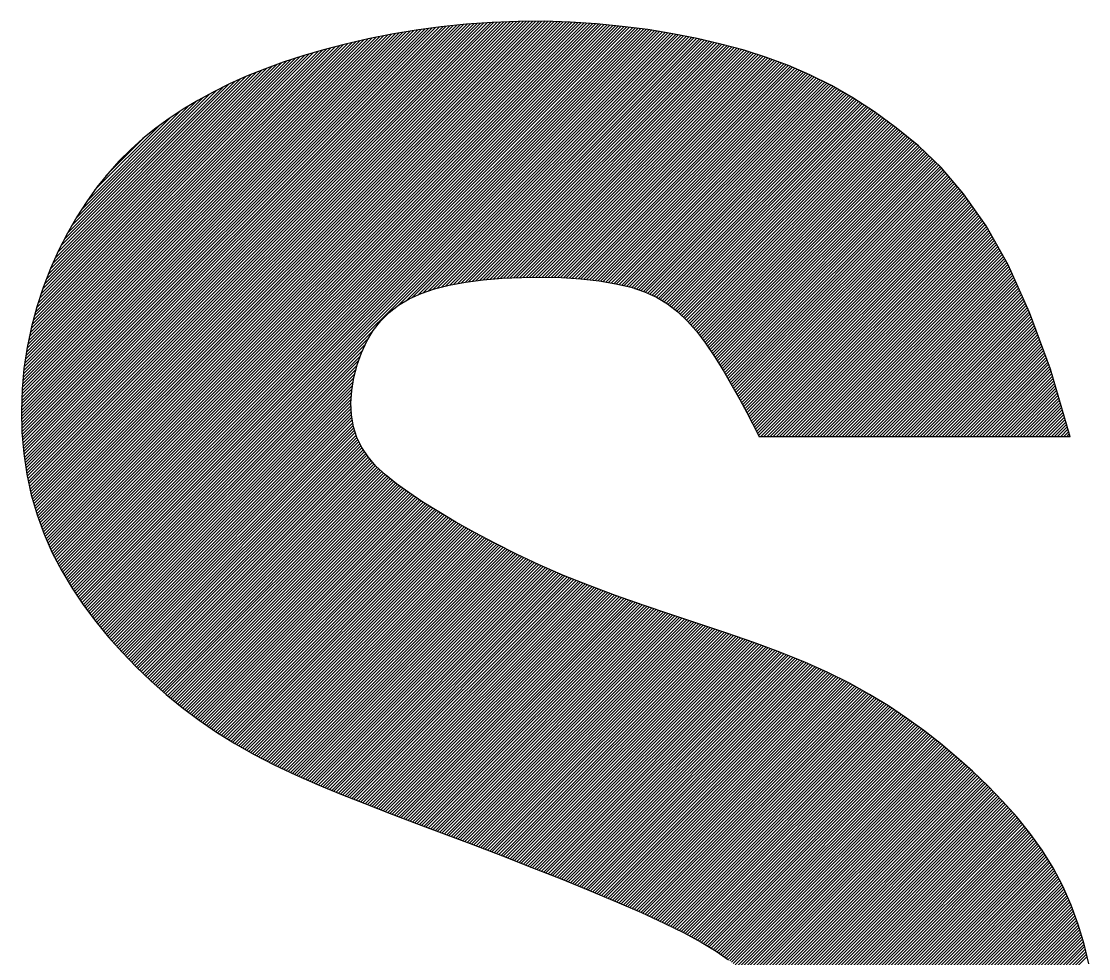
# Model space of a CAD drawing. Extents: x -22909.9 to -22897.8, y -4.7 to 4.1.
# Drawn here: x -22903.0968 to -22902.9123, y -3.602 to -3.4399 of the extents above; entities that cross this region are included whole.
import ezdxf

# ---------------------------------------------------------------- set-up
doc = ezdxf.new("R2010")
doc.units = 0
doc.header["$LTSCALE"] = 0.5
doc.header["$MEASUREMENT"] = 0
doc.layers.get('0').update_dxf_attribs({"linetype": 'CONTINUOUS'})
doc.layers.add('FORMATO', color=7, linetype='CONTINUOUS')

# ---------------------------------------------------------------- blocks, each defined once
blk = doc.blocks.new('*X24')
at = {"color": 0}
for p, q in [((37.7557, 45.8874), (40.2365, 48.3683)), ((37.758, 45.8721), (40.2561, 48.3702)), ((37.7603, 45.8567), (40.2752, 48.3715)), ((37.7626, 45.8413), (40.2942, 48.3729)), ((37.7649, 45.8259), (40.3133, 48.3743)), ((37.7678, 45.8112), (40.3323, 48.3756)), ((37.7709, 45.7966), (40.3514, 48.377)), ((37.7741, 45.7821), (40.3704, 48.3784)), ((37.7772, 45.7675), (40.3895, 48.3798)), ((37.7803, 45.7529), (40.4081, 48.3807)), ((37.7834, 45.7384), (40.4265, 48.3814)), ((37.7866, 45.7238), (40.4449, 48.3821)), ((37.7897, 45.7093), (40.4632, 48.3828)), ((37.7935, 45.6954), (40.4816, 48.3835)), ((37.7974, 45.6816), (40.5, 48.3842)), ((37.8013, 45.6679), (40.5184, 48.3849)), ((37.8053, 45.6542), (40.5367, 48.3856)), ((37.8092, 45.6404), (40.5547, 48.3859)), ((37.8131, 45.6267), (40.5724, 48.386)), ((37.8171, 45.6129), (40.5902, 48.386)), ((37.821, 45.5992), (40.6079, 48.3861)), ((37.8254, 45.5859), (40.6256, 48.3861)), ((37.8301, 45.5729), (40.6434, 48.3862)), ((37.8348, 45.5599), (40.6611, 48.3862)), ((37.8395, 45.547), (40.6788, 48.3863)), ((37.8442, 45.534), (40.6964, 48.3862)), ((37.8489, 45.521), (40.7135, 48.3856)), ((37.8537, 45.5081), (40.7307, 48.3851)), ((37.8584, 45.4951), (40.7478, 48.3845)), ((37.8632, 45.4822), (40.7649, 48.384)), ((37.8686, 45.47), (40.7821, 48.3835)), ((37.874, 45.4577), (40.7992, 48.3829)), ((37.8794, 45.4455), (40.8163, 48.3824)), ((37.8848, 45.4332), (40.8335, 48.3818)), ((37.8902, 45.4209), (40.8503, 48.381)), ((37.8957, 45.4087), (40.8669, 48.3799)), ((37.9011, 45.3964), (40.8835, 48.3788)), ((37.9065, 45.3842), (40.9001, 48.3777)), ((37.9122, 45.3722), (40.9167, 48.3767)), ((37.9183, 45.3606), (40.9333, 48.3756)), ((37.9243, 45.3489), (40.9499, 48.3745)), ((37.9304, 45.3373), (40.9665, 48.3734)), ((37.9364, 45.3257), (40.9831, 48.3723)), ((37.9425, 45.314), (40.9993, 48.3709)), ((37.9485, 45.3024), (41.0154, 48.3693)), ((37.9546, 45.2908), (41.0315, 48.3678)), ((37.7343, 46.1842), (39.8695, 48.3195)), ((37.7346, 46.1668), (39.8908, 48.323)), ((37.7349, 46.2025), (39.8483, 48.3159)), ((37.7351, 46.1496), (39.912, 48.3265)), ((37.7355, 46.1324), (39.9332, 48.3301)), ((37.7355, 46.2208), (39.827, 48.3123)), ((37.736, 46.1152), (39.9544, 48.3336)), ((37.7361, 46.239), (39.805, 48.308)), ((37.7364, 46.098), (39.9753, 48.3368)), ((37.7369, 46.0808), (39.9958, 48.3396)), ((37.7374, 46.0635), (40.0162, 48.3424)), ((37.7386, 46.0471), (40.0367, 48.3452)), ((37.74, 46.0308), (40.0571, 48.3479)), ((37.7414, 46.0146), (40.0776, 48.3507)), ((37.7428, 45.9983), (40.098, 48.3535)), ((37.7442, 45.982), (40.1181, 48.3559)), ((37.7456, 45.9657), (40.1379, 48.358)), ((37.747, 45.9495), (40.1576, 48.36)), ((37.7489, 45.9336), (40.1773, 48.3621)), ((37.7511, 45.9182), (40.1971, 48.3642)), ((37.7534, 45.9028), (40.2168, 48.3662)), ((37.9606, 45.2792), (41.0476, 48.3662)), ((37.967, 45.2679), (41.0637, 48.3646)), ((37.9736, 45.2568), (41.0798, 48.363)), ((37.9803, 45.2458), (41.0959, 48.3615)), ((37.9869, 45.2347), (41.112, 48.3599)), ((37.9935, 45.2236), (41.1281, 48.3583)), ((38.0001, 45.2126), (41.1439, 48.3564)), ((38.0067, 45.2015), (41.1596, 48.3544)), ((38.0133, 45.1904), (41.1752, 48.3524)), ((38.0199, 45.1794), (41.1909, 48.3503)), ((38.0269, 45.1687), (41.2065, 48.3483)), ((38.034, 45.1581), (41.2221, 48.3462)), ((38.0412, 45.1476), (41.2378, 48.3442)), ((38.0483, 45.137), (41.2534, 48.3422)), ((38.0554, 45.1265), (41.2691, 48.3401)), ((38.0625, 45.1159), (41.2845, 48.3379)), ((38.0696, 45.1053), (41.2997, 48.3354)), ((38.0767, 45.0948), (41.3149, 48.3329)), ((38.0838, 45.0842), (41.3301, 48.3305)), ((38.0913, 45.074), (41.3453, 48.328)), ((38.0989, 45.0639), (41.3605, 48.3255)), ((38.1064, 45.0538), (41.3757, 48.323)), ((38.114, 45.0437), (41.3909, 48.3205)), ((39.8624, 46.7744), (41.4061, 48.3181)), ((39.9085, 46.8028), (41.4212, 48.3155)), ((39.946, 46.8226), (41.436, 48.3126)), ((39.9782, 46.8372), (41.4508, 48.3097)), ((37.7366, 46.2573), (39.783, 48.3036)), ((37.7372, 46.2755), (39.761, 48.2993)), ((37.7378, 46.2938), (39.739, 48.295)), ((37.739, 46.3127), (39.717, 48.2906)), ((37.7408, 46.3321), (39.6949, 48.2862)), ((37.7425, 46.3516), (39.672, 48.281)), ((37.7443, 46.371), (39.6491, 48.2758)), ((37.746, 46.3904), (39.6262, 48.2706)), ((37.7478, 46.4098), (39.6034, 48.2654)), ((37.7501, 46.4298), (39.5805, 48.2602)), ((37.7532, 46.4506), (39.5572, 48.2546)), ((37.7563, 46.4714), (39.5333, 48.2484)), ((40.0081, 46.8494), (41.4656, 48.3068)), ((40.035, 46.8585), (41.4803, 48.3039)), ((40.0618, 46.8677), (41.4951, 48.301)), ((40.0866, 46.8749), (41.5099, 48.2981)), ((40.1103, 46.8809), (41.5246, 48.2952)), ((40.134, 46.8869), (41.5394, 48.2923)), ((40.1575, 46.8927), (41.5542, 48.2894)), ((40.1792, 46.8967), (41.5686, 48.2861)), ((40.2009, 46.9007), (41.583, 48.2828)), ((40.2226, 46.9047), (41.5973, 48.2795)), ((40.2442, 46.9087), (41.6117, 48.2762)), ((40.2648, 46.9116), (41.626, 48.2728)), ((40.2851, 46.9142), (41.6404, 48.2695)), ((40.3055, 46.9169), (41.6547, 48.2662)), ((40.3258, 46.9196), (41.6691, 48.2629)), ((40.3461, 46.9222), (41.6835, 48.2595)), ((40.3656, 46.924), (41.6976, 48.2561)), ((40.3849, 46.9257), (41.7116, 48.2523)), ((40.4043, 46.9273), (41.7255, 48.2485)), ((37.7594, 46.4921), (39.5095, 48.2422)), ((37.7625, 46.5129), (39.4856, 48.2361)), ((37.7656, 46.5337), (39.4618, 48.2299)), ((37.7698, 46.5556), (39.4376, 48.2234)), ((37.7745, 46.5779), (39.4127, 48.2161)), ((37.7792, 46.6003), (39.3877, 48.2089)), ((37.7838, 46.6227), (39.3628, 48.2016)), ((37.7885, 46.6451), (39.3378, 48.1943)), ((37.7941, 46.6683), (39.3121, 48.1863)), ((40.4236, 46.929), (41.7394, 48.2448)), ((40.443, 46.9307), (41.7533, 48.241)), ((40.462, 46.9321), (41.7673, 48.2373)), ((40.4806, 46.933), (41.7812, 48.2335)), ((40.4992, 46.9339), (41.7951, 48.2298)), ((40.5178, 46.9348), (41.809, 48.226)), ((40.5363, 46.9356), (41.8229, 48.2222)), ((40.5549, 46.9365), (41.8364, 48.218)), ((40.5732, 46.9372), (41.8498, 48.2138)), ((40.5911, 46.9374), (41.8633, 48.2095)), ((40.609, 46.9376), (41.8767, 48.2053)), ((40.6268, 46.9378), (41.8901, 48.2011)), ((40.6447, 46.938), (41.9036, 48.1968)), ((40.6626, 46.9382), (41.917, 48.1926)), ((40.6804, 46.9383), (41.9305, 48.1884)), ((37.8007, 46.6925), (39.2859, 48.1777)), ((37.8072, 46.7167), (39.2596, 48.1692)), ((37.8137, 46.7409), (39.2334, 48.1606)), ((37.8202, 46.7651), (39.2066, 48.1515)), ((37.8285, 46.7911), (39.1788, 48.1414)), ((37.8371, 46.8174), (39.151, 48.1312)), ((40.6977, 46.9379), (41.9439, 48.1841)), ((40.7149, 46.9375), (41.957, 48.1796)), ((40.7322, 46.937), (41.9699, 48.1748)), ((40.7494, 46.9366), (41.9828, 48.17)), ((40.7666, 46.9361), (41.9958, 48.1653)), ((40.7839, 46.9357), (42.0087, 48.1605)), ((40.8007, 46.9349), (42.0216, 48.1557)), ((40.8173, 46.9338), (42.0345, 48.151)), ((40.8339, 46.9327), (42.0474, 48.1462)), ((40.8505, 46.9317), (42.0603, 48.1414)), ((40.8671, 46.9306), (42.0732, 48.1367)), ((40.8837, 46.9295), (42.0856, 48.1313)), ((40.9003, 46.9284), (42.0979, 48.126)), ((37.8458, 46.8437), (39.1232, 48.1211)), ((37.8544, 46.8701), (39.0944, 48.11)), ((37.8647, 46.898), (39.0647, 48.098)), ((37.8759, 46.9268), (39.0349, 48.0859)), ((37.887, 46.9557), (39.005, 48.0736)), ((40.9162, 46.9266), (42.1103, 48.1207)), ((40.9322, 46.9249), (42.1226, 48.1154)), ((40.9481, 46.9231), (42.135, 48.1101)), ((40.964, 46.9214), (42.1474, 48.1047)), ((40.9799, 46.9196), (42.1597, 48.0994)), ((40.9958, 46.9179), (42.1721, 48.0941)), ((41.0113, 46.9157), (42.1844, 48.0888)), ((41.0265, 46.9132), (42.1967, 48.0834)), ((41.0417, 46.9106), (42.2085, 48.0775)), ((41.0568, 46.9081), (42.2203, 48.0716)), ((41.072, 46.9056), (42.2321, 48.0657)), ((37.8982, 46.9846), (38.9728, 48.0592)), ((37.9123, 47.0163), (38.9407, 48.0447)), ((37.9266, 47.0483), (38.9083, 48.03)), ((37.9409, 47.0803), (38.8732, 48.0125)), ((41.0871, 46.9031), (42.2439, 48.0598)), ((41.1021, 46.9003), (42.2557, 48.0539)), ((41.1163, 46.8969), (42.2674, 48.048)), ((41.1306, 46.8935), (42.2792, 48.0422)), ((41.1448, 46.8901), (42.291, 48.0363)), ((41.1591, 46.8867), (42.3028, 48.0304)), ((41.1734, 46.8833), (42.3146, 48.0245)), ((41.1873, 46.8796), (42.3259, 48.0182)), ((41.2006, 46.8751), (42.3372, 48.0117)), ((41.2138, 46.8707), (42.3484, 48.0053)), ((37.9582, 47.1152), (38.838, 47.9951)), ((37.9765, 47.1512), (38.801, 47.9757)), ((37.9948, 47.1872), (38.7619, 47.9543)), ((41.2271, 46.8663), (42.3597, 47.9988)), ((41.2403, 46.8618), (42.3709, 47.9924)), ((41.2536, 46.8574), (42.3821, 47.9859)), ((41.2662, 46.8524), (42.3934, 47.9795)), ((41.2784, 46.8468), (42.4046, 47.9731)), ((41.2905, 46.8413), (42.4158, 47.9666)), ((41.3027, 46.8358), (42.4271, 47.9602)), ((41.3148, 46.8303), (42.4383, 47.9537)), ((41.327, 46.8247), (42.449, 47.9467)), ((38.0186, 47.2286), (38.7215, 47.9315)), ((38.0423, 47.2701), (38.6771, 47.9049)), ((41.3381, 46.8182), (42.4597, 47.9398)), ((41.3492, 46.8116), (42.4704, 47.9328)), ((41.3602, 46.8049), (42.4811, 47.9258)), ((41.3713, 46.7983), (42.4918, 47.9189)), ((41.3823, 46.7917), (42.5025, 47.9119)), ((41.393, 46.7847), (42.5132, 47.9049)), ((41.403, 46.777), (42.5239, 47.8979)), ((41.413, 46.7693), (42.5346, 47.891)), ((38.0722, 47.3176), (38.6299, 47.8754)), ((38.1039, 47.367), (38.5781, 47.8412)), ((41.423, 46.7617), (42.5454, 47.884)), ((41.433, 46.754), (42.5561, 47.877)), ((41.443, 46.7463), (42.5665, 47.8698)), ((41.4524, 46.7381), (42.5767, 47.8623)), ((41.4615, 46.7294), (42.5869, 47.8548)), ((41.4705, 46.7208), (42.5971, 47.8474)), ((41.4795, 46.7121), (42.6073, 47.8399)), ((41.4886, 46.7035), (42.6175, 47.8324)), ((41.4976, 46.6948), (42.6277, 47.825)), ((38.1489, 47.4297), (38.5154, 47.7962)), ((41.5062, 46.6857), (42.6379, 47.8175)), ((41.5144, 46.6763), (42.6482, 47.81)), ((41.5226, 46.6668), (42.6584, 47.8026)), ((41.5308, 46.6574), (42.6686, 47.7951)), ((41.5391, 46.6479), (42.6788, 47.7876)), ((41.5473, 46.6385), (42.6888, 47.7799)), ((41.5553, 46.6288), (42.6985, 47.772)), ((41.5629, 46.6187), (42.7082, 47.764)), ((38.2128, 47.5112), (38.4335, 47.7319)), ((41.5705, 46.6087), (42.7179, 47.756)), ((41.5781, 46.5986), (42.7276, 47.748)), ((41.5857, 46.5885), (42.7373, 47.7401)), ((41.5933, 46.5784), (42.747, 47.7321)), ((41.6009, 46.5683), (42.7567, 47.7241)), ((41.6082, 46.5579), (42.7664, 47.7162)), ((41.6153, 46.5474), (42.7761, 47.7082)), ((41.6224, 46.5368), (42.7858, 47.7002)), ((41.6296, 46.5263), (42.7955, 47.6923)), ((41.6367, 46.5157), (42.8053, 47.6843)), ((41.6438, 46.5052), (42.8146, 47.676)), ((41.6509, 46.4946), (42.8236, 47.6673)), ((41.6579, 46.4839), (42.8326, 47.6586)), ((41.6647, 46.473), (42.8416, 47.65)), ((41.6715, 46.4621), (42.8507, 47.6413)), ((41.6783, 46.4512), (42.8597, 47.6327)), ((41.685, 46.4403), (42.8687, 47.624)), ((41.6918, 46.4294), (42.8777, 47.6153)), ((41.6986, 46.4186), (42.8867, 47.6067)), ((41.7054, 46.4077), (42.8957, 47.598)), ((41.712, 46.3965), (42.9048, 47.5893)), ((41.7185, 46.3854), (42.9138, 47.5807)), ((41.725, 46.3743), (42.9228, 47.572)), ((41.7316, 46.3631), (42.9318, 47.5634)), ((41.7381, 46.352), (42.9405, 47.5544)), ((41.7446, 46.3408), (42.9487, 47.5449)), ((41.7512, 46.3297), (42.9569, 47.5354)), ((41.7576, 46.3185), (42.965, 47.5259)), ((41.764, 46.3071), (42.9732, 47.5164)), ((41.7703, 46.2958), (42.9814, 47.5069)), ((41.7767, 46.2845), (42.9896, 47.4974)), ((41.783, 46.2731), (42.9978, 47.4879)), ((41.7894, 46.2618), (43.0059, 47.4784)), ((41.7957, 46.2505), (43.0141, 47.4689)), ((41.802, 46.2391), (43.0223, 47.4594)), ((41.8082, 46.2276), (43.0305, 47.4499)), ((41.8144, 46.2161), (43.0387, 47.4404)), ((41.8206, 46.2046), (43.0468, 47.4309)), ((41.8268, 46.1932), (43.055, 47.4214)), ((41.833, 46.1817), (43.0632, 47.4119)), ((41.8391, 46.1702), (43.0707, 47.4017)), ((41.8452, 46.1586), (43.078, 47.3913)), ((41.8513, 46.147), (43.0852, 47.3809)), ((41.8574, 46.1354), (43.0925, 47.3705)), ((41.8635, 46.1238), (43.0998, 47.3601)), ((41.8695, 46.1122), (43.1071, 47.3497)), ((41.8755, 46.1005), (43.1143, 47.3393)), ((41.8815, 46.0888), (43.1216, 47.3289)), ((41.8875, 46.0771), (43.1289, 47.3185)), ((41.8935, 46.0654), (43.1362, 47.3081)), ((41.8994, 46.0537), (43.1435, 47.2977)), ((41.9053, 46.0419), (43.1507, 47.2873)), ((41.9156, 46.0345), (43.158, 47.2769)), ((41.9333, 46.0345), (43.1653, 47.2665)), ((41.951, 46.0345), (43.1726, 47.2561)), ((41.9687, 46.0345), (43.1798, 47.2457)), ((41.9864, 46.0345), (43.1871, 47.2353)), ((42.004, 46.0345), (43.1941, 47.2246)), ((42.0217, 46.0345), (43.2005, 47.2133)), ((42.0394, 46.0345), (43.2069, 47.202)), ((42.0571, 46.0345), (43.2132, 47.1907)), ((42.0747, 46.0345), (43.2196, 47.1794)), ((42.0924, 46.0345), (43.226, 47.1681)), ((42.1101, 46.0345), (43.2324, 47.1568)), ((42.1278, 46.0345), (43.2388, 47.1455)), ((42.1455, 46.0345), (43.2451, 47.1342)), ((42.1631, 46.0345), (43.2515, 47.1229)), ((42.1808, 46.0345), (43.2579, 47.1116)), ((42.1985, 46.0345), (43.2643, 47.1003)), ((42.2162, 46.0345), (43.2706, 47.089)), ((42.2338, 46.0345), (43.277, 47.0777)), ((42.2515, 46.0345), (43.2834, 47.0664)), ((42.2692, 46.0345), (43.2898, 47.0551)), ((42.2869, 46.0345), (43.2961, 47.0438)), ((42.3046, 46.0345), (43.3025, 47.0325)), ((42.3222, 46.0345), (43.3089, 47.0212)), ((42.3399, 46.0345), (43.3153, 47.0099)), ((42.3576, 46.0345), (43.321, 46.998)), ((42.3753, 46.0345), (43.3265, 46.9858)), ((42.3929, 46.0345), (43.332, 46.9736)), ((42.4106, 46.0345), (43.3376, 46.9615)), ((42.4283, 46.0345), (43.3431, 46.9493)), ((42.446, 46.0345), (43.3486, 46.9372)), ((42.4637, 46.0345), (43.3541, 46.925)), ((42.4813, 46.0345), (43.3596, 46.9128)), ((42.499, 46.0345), (43.3651, 46.9007)), ((42.5167, 46.0345), (43.3707, 46.8885)), ((42.5344, 46.0345), (43.3762, 46.8764)), ((42.552, 46.0345), (43.3817, 46.8642)), ((42.5697, 46.0345), (43.3872, 46.852)), ((42.5874, 46.0345), (43.3927, 46.8399)), ((42.6051, 46.0345), (43.3982, 46.8277)), ((42.6227, 46.0345), (43.4038, 46.8155)), ((42.6404, 46.0345), (43.4093, 46.8034)), ((42.6581, 46.0345), (43.4148, 46.7912)), ((42.6758, 46.0345), (43.4203, 46.7791)), ((42.6935, 46.0345), (43.4258, 46.7669)), ((42.7111, 46.0345), (43.4313, 46.7547)), ((42.7288, 46.0345), (43.4369, 46.7426)), ((42.7465, 46.0345), (43.4418, 46.7299)), ((42.7642, 46.0345), (43.4465, 46.7169)), ((42.7818, 46.0345), (43.4512, 46.7039)), ((42.7995, 46.0345), (43.456, 46.691)), ((42.8172, 46.0345), (43.4607, 46.678)), ((38.1216, 45.0335), (39.7287, 46.6407)), ((42.8349, 46.0345), (43.4654, 46.6651)), ((42.8526, 46.0345), (43.4701, 46.6521)), ((42.8702, 46.0345), (43.4748, 46.6391)), ((42.8879, 46.0345), (43.4796, 46.6262)), ((38.1291, 45.0234), (39.6999, 46.5941)), ((38.1367, 45.0133), (39.6796, 46.5562)), ((42.9056, 46.0345), (43.4843, 46.6132)), ((42.9233, 46.0345), (43.489, 46.6003)), ((42.9409, 46.0345), (43.4937, 46.5873)), ((42.9586, 46.0345), (43.4984, 46.5743)), ((42.9763, 46.0345), (43.5031, 46.5614)), ((38.1443, 45.0032), (39.664, 46.5229)), ((42.994, 46.0345), (43.5079, 46.5484)), ((43.0117, 46.0345), (43.5126, 46.5355)), ((43.0293, 46.0345), (43.5173, 46.5225)), ((43.047, 46.0345), (43.522, 46.5095)), ((43.0647, 46.0345), (43.5267, 46.4966)), ((38.1519, 44.9931), (39.652, 46.4932)), ((38.1597, 44.9833), (39.6422, 46.4657)), ((38.1677, 44.9736), (39.6327, 46.4386)), ((43.0824, 46.0345), (43.5314, 46.4836)), ((43.1, 46.0345), (43.5362, 46.4707)), ((43.1177, 46.0345), (43.5409, 46.4577)), ((43.1354, 46.0345), (43.5456, 46.4447)), ((38.1756, 44.9639), (39.6266, 46.4149)), ((38.1836, 44.9542), (39.6205, 46.3911)), ((43.1531, 46.0345), (43.5503, 46.4318)), ((43.1708, 46.0345), (43.555, 46.4188)), ((43.1884, 46.0345), (43.5591, 46.4052)), ((43.2061, 46.0345), (43.5631, 46.3915)), ((43.2238, 46.0345), (43.5671, 46.3779)), ((38.1916, 44.9445), (39.6147, 46.3676)), ((38.1996, 44.9348), (39.6113, 46.3465)), ((38.2075, 44.9251), (39.6079, 46.3254)), ((43.2415, 46.0345), (43.5711, 46.3642)), ((43.2591, 46.0345), (43.5751, 46.3505)), ((43.2768, 46.0345), (43.5791, 46.3368)), ((43.2945, 46.0345), (43.5831, 46.3231)), ((38.2155, 44.9154), (39.6046, 46.3044)), ((38.2235, 44.9057), (39.6026, 46.2848)), ((38.2317, 44.8961), (39.6015, 46.2659)), ((43.3122, 46.0345), (43.5871, 46.3094)), ((43.3299, 46.0345), (43.5911, 46.2957)), ((43.3475, 46.0345), (43.595, 46.282)), ((43.3652, 46.0345), (43.599, 46.2684)), ((43.3829, 46.0345), (43.603, 46.2547)), ((38.24, 44.8868), (39.6003, 46.2471)), ((38.2483, 44.8775), (39.5991, 46.2282)), ((38.2567, 44.8681), (39.5996, 46.2111)), ((38.265, 44.8588), (39.6004, 46.1941)), ((43.4006, 46.0345), (43.607, 46.241)), ((43.4182, 46.0345), (43.611, 46.2273)), ((43.4359, 46.0345), (43.615, 46.2136)), ((43.4536, 46.0345), (43.619, 46.1999)), ((38.2734, 44.8495), (39.6011, 46.1772)), ((38.2817, 44.8401), (39.6019, 46.1603)), ((38.2901, 44.8308), (39.604, 46.1447)), ((43.4713, 46.0345), (43.623, 46.1862)), ((43.489, 46.0345), (43.627, 46.1726)), ((43.5066, 46.0345), (43.631, 46.1589)), ((43.5243, 46.0345), (43.635, 46.1452)), ((38.2984, 44.8215), (39.6065, 46.1296)), ((38.3068, 44.8122), (39.609, 46.1144)), ((38.3155, 44.8032), (39.6116, 46.0993)), ((38.3242, 44.7942), (39.6149, 46.0849)), ((43.542, 46.0345), (43.6389, 46.1315)), ((43.5597, 46.0345), (43.6429, 46.1178)), ((43.5773, 46.0345), (43.6469, 46.1041)), ((43.595, 46.0345), (43.6509, 46.0904)), ((43.6127, 46.0345), (43.6549, 46.0768)), ((38.3329, 44.7852), (39.6191, 46.0714)), ((38.3416, 44.7762), (39.6233, 46.058)), ((38.3502, 44.7672), (39.6276, 46.0446)), ((38.3589, 44.7582), (39.6318, 46.0312)), ((38.3676, 44.7492), (39.6375, 46.0191)), ((43.6304, 46.0345), (43.6589, 46.0631)), ((43.6481, 46.0345), (43.6629, 46.0494)), ((43.6657, 46.0345), (43.6669, 46.0357)), ((38.3763, 44.7402), (39.6433, 46.0073)), ((38.385, 44.7313), (39.6491, 45.9954)), ((38.394, 44.7226), (39.6549, 45.9835)), ((38.403, 44.7139), (39.6609, 45.9718)), ((38.412, 44.7053), (39.668, 45.9613)), ((38.4211, 44.6966), (39.6752, 45.9507)), ((38.4301, 44.688), (39.6823, 45.9402)), ((38.4391, 44.6793), (39.6894, 45.9296)), ((38.4481, 44.6707), (39.6967, 45.9192)), ((38.4572, 44.662), (39.7049, 45.9098)), ((38.4662, 44.6534), (39.7131, 45.9003)), ((38.4755, 44.645), (39.7214, 45.8909)), ((38.4849, 44.6367), (39.7296, 45.8814)), ((38.4943, 44.6284), (39.7379, 45.872)), ((38.5036, 44.6201), (39.7467, 45.8632)), ((38.513, 44.6118), (39.7558, 45.8546)), ((38.5224, 44.6035), (39.7649, 45.846)), ((38.5318, 44.5952), (39.774, 45.8375)), ((38.5411, 44.5869), (39.7832, 45.8289)), ((38.5505, 44.5786), (39.7923, 45.8204)), ((38.5601, 44.5705), (39.802, 45.8124)), ((38.5699, 44.5626), (39.8118, 45.8045)), ((38.5796, 44.5547), (39.8215, 45.7966)), ((38.5894, 44.5467), (39.8313, 45.7887)), ((38.5991, 44.5388), (39.8411, 45.7808)), ((38.6088, 44.5309), (39.8509, 45.7729)), ((38.6186, 44.5229), (39.861, 45.7653)), ((38.6283, 44.515), (39.8713, 45.7579)), ((38.6381, 44.5071), (39.8816, 45.7505)), ((38.6479, 44.4993), (39.8918, 45.7432)), ((38.6581, 44.4917), (39.9021, 45.7358)), ((38.6682, 44.4841), (39.9124, 45.7284)), ((38.6783, 44.4766), (39.9227, 45.721)), ((38.6884, 44.469), (39.9332, 45.7138)), ((38.6985, 44.4615), (39.9439, 45.7068)), ((38.7087, 44.4539), (39.9545, 45.6997)), ((38.7188, 44.4463), (39.9651, 45.6927)), ((38.7289, 44.4388), (39.9758, 45.6857)), ((38.739, 44.4312), (39.9864, 45.6786)), ((38.7495, 44.424), (39.997, 45.6716)), ((38.76, 44.4169), (40.0077, 45.6646)), ((38.7705, 44.4097), (40.0186, 45.6578)), ((38.781, 44.4025), (40.0294, 45.6509)), ((38.7915, 44.3953), (40.0403, 45.6441)), ((38.802, 44.3882), (40.0512, 45.6373)), ((38.8125, 44.381), (40.0621, 45.6305)), ((38.823, 44.3738), (40.0729, 45.6237)), ((38.8335, 44.3666), (40.0838, 45.6169)), ((38.8442, 44.3597), (40.0947, 45.6101)), ((38.8551, 44.3529), (40.1058, 45.6035)), ((38.866, 44.3461), (40.1169, 45.5969)), ((38.8769, 44.3393), (40.1279, 45.5903)), ((38.8878, 44.3325), (40.139, 45.5838)), ((38.8987, 44.3257), (40.1501, 45.5772)), ((38.9096, 44.319), (40.1612, 45.5706)), ((38.9205, 44.3122), (40.1723, 45.564)), ((38.9314, 44.3054), (40.1834, 45.5574)), ((38.9423, 44.2986), (40.1945, 45.5509)), ((38.9535, 44.2922), (40.2058, 45.5445)), ((38.9648, 44.2858), (40.2172, 45.5381)), ((38.9761, 44.2794), (40.2285, 45.5318)), ((38.9874, 44.273), (40.2398, 45.5254)), ((38.9987, 44.2666), (40.2511, 45.519)), ((39.0099, 44.2602), (40.2624, 45.5127)), ((39.0212, 44.2538), (40.2737, 45.5063)), ((39.0325, 44.2474), (40.285, 45.4999)), ((39.0438, 44.241), (40.2964, 45.4936)), ((39.0552, 44.2348), (40.3078, 45.4874)), ((39.0669, 44.2287), (40.3194, 45.4813)), ((39.0785, 44.2227), (40.3309, 45.4751)), ((39.0902, 44.2167), (40.3425, 45.469)), ((39.1019, 44.2107), (40.354, 45.4629)), ((39.1135, 44.2047), (40.3656, 45.4567)), ((39.1252, 44.1987), (40.3771, 45.4506)), ((39.1369, 44.1927), (40.3887, 45.4445)), ((39.1485, 44.1867), (40.4002, 45.4383)), ((39.1602, 44.1806), (40.4118, 45.4322)), ((39.172, 44.1748), (40.4235, 45.4263)), ((39.184, 44.1691), (40.4353, 45.4204)), ((39.196, 44.1635), (40.4471, 45.4145)), ((39.208, 44.1578), (40.4589, 45.4086)), ((39.22, 44.1521), (40.4707, 45.4027)), ((39.232, 44.1464), (40.4824, 45.3968)), ((39.244, 44.1407), (40.4942, 45.3909)), ((39.256, 44.1351), (40.506, 45.3851)), ((39.268, 44.1294), (40.5178, 45.3792)), ((39.28, 44.1237), (40.5296, 45.3733)), ((39.2922, 44.1182), (40.5415, 45.3675)), ((39.3045, 44.1128), (40.5536, 45.3619)), ((39.3168, 44.1074), (40.5656, 45.3562)), ((39.329, 44.102), (40.5776, 45.3506)), ((39.3413, 44.0966), (40.5897, 45.345)), ((39.3536, 44.0912), (40.6017, 45.3393)), ((39.3659, 44.0858), (40.6138, 45.3337)), ((39.3781, 44.0804), (40.6258, 45.3281)), ((39.3904, 44.075), (40.6378, 45.3224)), ((39.4027, 44.0696), (40.6499, 45.3168)), ((39.4151, 44.0643), (40.6619, 45.3111)), ((39.4276, 44.0591), (40.6742, 45.3057)), ((39.4401, 44.0539), (40.6865, 45.3003)), ((39.4526, 44.0488), (40.6988, 45.295)), ((39.4651, 44.0436), (40.7111, 45.2896)), ((39.4776, 44.0384), (40.7234, 45.2842)), ((39.4901, 44.0332), (40.7357, 45.2789)), ((39.5026, 44.028), (40.748, 45.2735)), ((39.5151, 44.0229), (40.7603, 45.2681)), ((39.5276, 44.0177), (40.7726, 45.2627)), ((39.5401, 44.0125), (40.7849, 45.2574)), ((39.5527, 44.0075), (40.7972, 45.252)), ((39.5654, 44.0025), (40.8097, 45.2468)), ((39.578, 43.9974), (40.8223, 45.2417)), ((39.5907, 43.9924), (40.8349, 45.2366)), ((39.6033, 43.9874), (40.8475, 45.2316)), ((39.616, 43.9824), (40.8601, 45.2265)), ((39.6287, 43.9774), (40.8727, 45.2214)), ((39.6413, 43.9724), (40.8853, 45.2163)), ((39.654, 43.9673), (40.8979, 45.2112)), ((39.6666, 43.9623), (40.9105, 45.2061)), ((39.6793, 43.9573), (40.923, 45.201)), ((39.6921, 43.9524), (40.9356, 45.196)), ((39.7049, 43.9475), (40.9483, 45.1909)), ((39.7176, 43.9426), (40.9612, 45.1861)), ((39.7304, 43.9377), (40.974, 45.1813)), ((39.7432, 43.9328), (40.9869, 45.1765)), ((39.7559, 43.9279), (40.9998, 45.1717)), ((39.7687, 43.923), (41.0127, 45.1669)), ((39.7815, 43.9181), (41.0255, 45.1621)), ((39.7942, 43.9131), (41.0384, 45.1573)), ((39.807, 43.9082), (41.0513, 45.1525)), ((39.8198, 43.9033), (41.0642, 45.1477)), ((39.8326, 43.8985), (41.077, 45.1429)), ((39.8454, 43.8936), (41.0899, 45.1381)), ((39.8583, 43.8888), (41.1029, 45.1334)), ((39.8711, 43.8839), (41.116, 45.1288)), ((39.8839, 43.8791), (41.1291, 45.1242)), ((39.8968, 43.8742), (41.1422, 45.1196)), ((39.9096, 43.8694), (41.1553, 45.1151)), ((39.9224, 43.8645), (41.1683, 45.1105)), ((39.9352, 43.8597), (41.1814, 45.1059)), ((39.9481, 43.8548), (41.1945, 45.1013)), ((39.9609, 43.85), (41.2076, 45.0967)), ((39.9737, 43.8451), (41.2207, 45.0921)), ((39.9866, 43.8403), (41.2338, 45.0875)), ((39.9994, 43.8355), (41.2469, 45.0829)), ((40.0123, 43.8306), (41.26, 45.0784)), ((40.0251, 43.8258), (41.2733, 45.074)), ((40.0379, 43.821), (41.2865, 45.0695)), ((40.0508, 43.8161), (41.2997, 45.065)), ((40.0636, 43.8113), (41.3129, 45.0606)), ((40.0765, 43.8065), (41.3261, 45.0561)), ((40.0893, 43.8016), (41.3393, 45.0516)), ((40.1022, 43.7968), (41.3525, 45.0472)), ((40.115, 43.792), (41.3658, 45.0427)), ((40.1278, 43.7871), (41.379, 45.0383)), ((40.1407, 43.7823), (41.3922, 45.0338)), ((40.1535, 43.7774), (41.4054, 45.0293)), ((40.1663, 43.7725), (41.4187, 45.0249)), ((40.1791, 43.7677), (41.4319, 45.0205)), ((40.1919, 43.7628), (41.4452, 45.0161)), ((40.2048, 43.758), (41.4584, 45.0117)), ((40.2176, 43.7531), (41.4717, 45.0072)), ((40.2304, 43.7483), (41.485, 45.0028)), ((40.2432, 43.7434), (41.4982, 44.9984)), ((40.256, 43.7385), (41.5115, 44.994)), ((40.2689, 43.7337), (41.5248, 44.9896)), ((40.2817, 43.7288), (41.538, 44.9852)), ((40.2945, 43.724), (41.5513, 44.9807)), ((40.3073, 43.7191), (41.5645, 44.9763)), ((40.32, 43.7142), (41.5778, 44.9719)), ((40.3328, 43.7093), (41.591, 44.9674)), ((40.3456, 43.7044), (41.6042, 44.963)), ((40.3584, 43.6995), (41.6175, 44.9585)), ((40.3712, 43.6946), (41.6307, 44.9541)), ((40.384, 43.6897), (41.6439, 44.9497)), ((40.3967, 43.6848), (41.6572, 44.9452)), ((40.4095, 43.6799), (41.6704, 44.9408)), ((40.4223, 43.675), (41.6836, 44.9363)), ((40.4351, 43.6701), (41.6969, 44.9319)), ((40.4479, 43.6652), (41.7101, 44.9274)), ((40.4606, 43.6603), (41.7233, 44.923)), ((40.4734, 43.6553), (41.7364, 44.9184)), ((40.4861, 43.6504), (41.7496, 44.9139)), ((40.4988, 43.6454), (41.7627, 44.9093)), ((40.5115, 43.6405), (41.7758, 44.9047)), ((40.5243, 43.6355), (41.7889, 44.9002)), ((40.537, 43.6306), (41.802, 44.8956)), ((40.5497, 43.6256), (41.8151, 44.8911)), ((40.5625, 43.6207), (41.8283, 44.8865)), ((40.5752, 43.6157), (41.8414, 44.8819)), ((40.5879, 43.6108), (41.8545, 44.8774)), ((40.6006, 43.6058), (41.8676, 44.8728)), ((40.6134, 43.6009), (41.8807, 44.8682)), ((40.6261, 43.5959), (41.8936, 44.8635)), ((40.6387, 43.5909), (41.9065, 44.8587)), ((40.6514, 43.5859), (41.9194, 44.8539)), ((40.6641, 43.5809), (41.9324, 44.8492)), ((40.6767, 43.5759), (41.9453, 44.8444)), ((40.6894, 43.5708), (41.9582, 44.8397)), ((40.702, 43.5658), (41.9711, 44.8349)), ((40.7147, 43.5608), (41.984, 44.8301)), ((40.7274, 43.5558), (41.9969, 44.8254)), ((40.74, 43.5508), (42.0099, 44.8206)), ((40.7527, 43.5458), (42.0228, 44.8159)), ((40.7653, 43.5407), (42.0355, 44.8109)), ((40.778, 43.5357), (42.0481, 44.8058)), ((40.7906, 43.5307), (42.0607, 44.8007)), ((40.8032, 43.5256), (42.0733, 44.7957)), ((40.8158, 43.5205), (42.0859, 44.7906)), ((40.8284, 43.5154), (42.0986, 44.7856)), ((40.8409, 43.5103), (42.1112, 44.7805)), ((40.8535, 43.5052), (42.1238, 44.7754)), ((40.8661, 43.5001), (42.1364, 44.7704)), ((40.8787, 43.4949), (42.149, 44.7653)), ((40.8912, 43.4898), (42.1617, 44.7603)), ((40.9038, 43.4847), (42.174, 44.755)), ((40.9164, 43.4796), (42.1862, 44.7495)), ((40.9289, 43.4745), (42.1985, 44.744)), ((40.9415, 43.4694), (42.2107, 44.7386)), ((40.954, 43.4643), (42.2229, 44.7331)), ((40.9665, 43.459), (42.2351, 44.7277)), ((40.979, 43.4538), (42.2474, 44.7222)), ((40.9914, 43.4486), (42.2596, 44.7168)), ((41.0039, 43.4434), (42.2718, 44.7113)), ((41.0163, 43.4382), (42.284, 44.7059)), ((41.0288, 43.433), (42.2963, 44.7004)), ((41.0413, 43.4277), (42.3081, 44.6946)), ((41.0537, 43.4225), (42.3199, 44.6887)), ((41.0662, 43.4173), (42.3317, 44.6828)), ((41.0786, 43.4121), (42.3435, 44.677)), ((41.0911, 43.4069), (42.3553, 44.6711)), ((41.1035, 43.4016), (42.3671, 44.6652)), ((41.1158, 43.3963), (42.3789, 44.6593)), ((41.1281, 43.3909), (42.3907, 44.6535)), ((41.1405, 43.3855), (42.4025, 44.6476)), ((41.1528, 43.3802), (42.4143, 44.6417)), ((41.1651, 43.3748), (42.4259, 44.6356)), ((41.1774, 43.3694), (42.4373, 44.6293)), ((41.1897, 43.3641), (42.4487, 44.623)), ((41.202, 43.3587), (42.46, 44.6167)), ((41.2143, 43.3533), (42.4714, 44.6104)), ((41.2266, 43.348), (42.4828, 44.6041)), ((41.2389, 43.3426), (42.4942, 44.5979)), ((41.2511, 43.3371), (42.5056, 44.5916)), ((41.2632, 43.3315), (42.517, 44.5853)), ((41.2753, 43.326), (42.5284, 44.579)), ((41.2875, 43.3204), (42.5395, 44.5725)), ((41.2996, 43.3148), (42.5505, 44.5658)), ((41.3117, 43.3093), (42.5615, 44.5591)), ((41.3238, 43.3037), (42.5725, 44.5524)), ((41.3359, 43.2981), (42.5834, 44.5457)), ((41.348, 43.2926), (42.5944, 44.539)), ((41.3601, 43.287), (42.6054, 44.5323)), ((41.3722, 43.2814), (42.6164, 44.5256)), ((41.3841, 43.2756), (42.6274, 44.5189)), ((41.3959, 43.2697), (42.6383, 44.5122)), ((41.4077, 43.2639), (42.649, 44.5052)), ((41.4196, 43.258), (42.6596, 44.4981)), ((41.4314, 43.2522), (42.6702, 44.491)), ((41.4432, 43.2464), (42.6808, 44.4839)), ((41.4551, 43.2405), (42.6913, 44.4768)), ((41.4669, 43.2347), (42.7019, 44.4697)), ((41.4788, 43.2288), (42.7125, 44.4626)), ((41.4904, 43.2228), (42.7231, 44.4555)), ((41.5019, 43.2166), (42.7337, 44.4484)), ((41.5133, 43.2104), (42.7442, 44.4413)), ((41.5248, 43.2042), (42.7544, 44.4338)), ((41.5363, 43.198), (42.7647, 44.4264)), ((41.5478, 43.1918), (42.7749, 44.4189)), ((41.5592, 43.1856), (42.7851, 44.4115)), ((41.5707, 43.1794), (42.7953, 44.404)), ((41.5821, 43.1731), (42.8056, 44.3965)), ((41.5932, 43.1665), (42.8158, 44.3891)), ((41.6042, 43.1598), (42.826, 44.3816)), ((41.6152, 43.1532), (42.8362, 44.3742)), ((41.6262, 43.1465), (42.8462, 44.3665)), ((41.6372, 43.1398), (42.8561, 44.3587)), ((41.6483, 43.1332), (42.866, 44.3509)), ((41.6593, 43.1265), (42.8759, 44.3431)), ((41.67, 43.1196), (42.8858, 44.3354)), ((41.6804, 43.1123), (42.8957, 44.3276)), ((41.6909, 43.1051), (42.9056, 44.3198)), ((41.7013, 43.0979), (42.9155, 44.312)), ((41.7118, 43.0906), (42.9254, 44.3042)), ((41.7222, 43.0834), (42.9352, 44.2964)), ((41.7327, 43.0762), (42.9448, 44.2883)), ((41.7426, 43.0685), (42.9544, 44.2802)), ((41.7524, 43.0605), (42.964, 44.2721)), ((41.7622, 43.0526), (42.9736, 44.2641)), ((41.7719, 43.0447), (42.9832, 44.256)), ((41.7817, 43.0368), (42.9928, 44.2479)), ((41.7914, 43.0289), (43.0024, 44.2398)), ((41.8008, 43.0205), (43.012, 44.2318)), ((41.8097, 43.0118), (43.0216, 44.2237)), ((41.8187, 43.0031), (43.031, 44.2154)), ((41.8276, 42.9944), (43.0404, 44.2071)), ((41.8366, 42.9857), (43.0497, 44.1988)), ((41.8456, 42.9769), (43.0591, 44.1904)), ((41.8537, 42.9674), (43.0684, 44.1821)), ((41.8618, 42.9578), (43.0778, 44.1738)), ((41.8699, 42.9483), (43.0871, 44.1654)), ((41.878, 42.9387), (43.0964, 44.1571)), ((41.8861, 42.9291), (43.1058, 44.1488)), ((41.8936, 42.9189), (43.1151, 44.1404)), ((41.9008, 42.9084), (43.1242, 44.1318)), ((41.9079, 42.8979), (43.1332, 44.1232)), ((41.9151, 42.8874), (43.1423, 44.1146)), ((41.9222, 42.8768), (43.1513, 44.1059)), ((41.9289, 42.8658), (43.1604, 44.0973)), ((41.9351, 42.8544), (43.1695, 44.0887)), ((41.9414, 42.843), (43.1785, 44.0801)), ((41.9477, 42.8315), (43.1876, 44.0715)), ((41.9539, 42.8201), (43.1966, 44.0628)), ((41.9595, 42.8081), (43.2055, 44.0541)), ((41.9649, 42.7958), (43.2143, 44.0451)), ((41.9703, 42.7835), (43.223, 44.0361)), ((41.9757, 42.7712), (43.2317, 44.0272)), ((41.981, 42.7589), (43.2404, 44.0182)), ((41.9855, 42.7457), (43.2492, 44.0093)), ((41.99, 42.7325), (43.2579, 44.0003)), ((41.9945, 42.7193), (43.2666, 43.9914)), ((41.999, 42.7061), (43.2753, 43.9824)), ((42.003, 42.6924), (43.2841, 43.9735)), ((42.0065, 42.6783), (43.2924, 43.9642)), ((42.0101, 42.6642), (43.3008, 43.9549)), ((42.0136, 42.65), (43.3091, 43.9455)), ((42.017, 42.6357), (43.3175, 43.9362)), ((42.0195, 42.6206), (43.3258, 43.9269)), ((42.0221, 42.6055), (43.3342, 43.9175)), ((42.0247, 42.5904), (43.3425, 43.9082)), ((42.0271, 42.5751), (43.3508, 43.8988)), ((42.0285, 42.5589), (43.3592, 43.8895)), ((42.03, 42.5427), (43.3674, 43.88)), ((42.0315, 42.5265), (43.3753, 43.8703)), ((42.0325, 42.5098), (43.3832, 43.8605)), ((42.0327, 42.4923), (43.3911, 43.8507)), ((42.033, 42.4749), (43.399, 43.8409)), ((42.0235, 42.3594), (43.446, 43.7819)), ((42.0266, 42.3802), (43.4385, 43.792)), ((42.0296, 42.4008), (43.4306, 43.8018)), ((42.0308, 42.4197), (43.4227, 43.8116)), ((42.032, 42.4386), (43.4148, 43.8214)), ((42.0332, 42.4575), (43.4069, 43.8312)), ((41.9651, 42.1949), (43.4904, 43.7202)), ((41.9852, 42.2327), (43.483, 43.7304)), ((41.9973, 42.2625), (43.4756, 43.7407)), ((42.0078, 42.2907), (43.4682, 43.751)), ((42.0138, 42.3143), (43.4608, 43.7613)), ((42.0198, 42.338), (43.4534, 43.7716)), ((40.252, 40.4464), (43.5051, 43.6996)), ((40.2683, 40.4451), (43.5123, 43.6891)), ((40.2848, 40.4439), (43.5191, 43.6782)), ((40.3014, 40.4429), (43.5259, 43.6673)), ((41.8947, 42.1068), (43.4978, 43.7099)), ((40.3181, 40.4418), (43.5327, 43.6565)), ((40.3347, 40.4408), (43.5395, 43.6456)), ((40.3513, 40.4397), (43.5464, 43.6347)), ((40.368, 40.4387), (43.5532, 43.6239)), ((40.3846, 40.4376), (43.56, 43.613)), ((40.4012, 40.4366), (43.5668, 43.6022)), ((40.4179, 40.4355), (43.5735, 43.5911)), ((40.4348, 40.4348), (43.5796, 43.5796)), ((40.4517, 40.434), (43.5857, 43.5681)), ((40.4686, 40.4332), (43.5919, 43.5565)), ((40.4855, 40.4324), (43.598, 43.545)), ((40.5024, 40.4317), (43.6042, 43.5335)), ((40.5193, 40.4309), (43.6103, 43.522)), ((40.5362, 40.4301), (43.6165, 43.5104)), ((40.5531, 40.4293), (43.6226, 43.4989)), ((40.5702, 40.4287), (43.6286, 43.4872)), ((40.5873, 40.4282), (43.634, 43.4749)), ((40.6045, 40.4277), (43.6394, 43.4626)), ((40.6217, 40.4272), (43.6448, 43.4503)), ((40.6388, 40.4267), (43.6502, 43.4381)), ((40.656, 40.4262), (43.6556, 43.4258)), ((40.6732, 40.4257), (43.661, 43.4135)), ((40.6903, 40.4252), (43.6664, 43.4013)), ((40.7077, 40.4248), (43.6718, 43.389)), ((40.7251, 40.4246), (43.6768, 43.3763)), ((40.7426, 40.4244), (43.6815, 43.3633)), ((40.76, 40.4242), (43.6862, 43.3503)), ((40.7775, 40.4239), (43.6909, 43.3373)), ((40.7949, 40.4237), (43.6956, 43.3243)), ((40.8124, 40.4235), (43.7003, 43.3113)), ((40.8298, 40.4232), (43.7049, 43.2984)), ((40.8475, 40.4233), (43.7096, 43.2854)), ((40.8653, 40.4234), (43.7142, 43.2723)), ((40.8831, 40.4235), (43.7182, 43.2586)), ((40.9009, 40.4236), (43.7222, 43.2449)), ((40.9187, 40.4238), (43.7262, 43.2313)), ((40.9365, 40.4239), (43.7303, 43.2176)), ((40.9543, 40.424), (43.7343, 43.2039)), ((40.9722, 40.4242), (43.7383, 43.1903)), ((40.9905, 40.4248), (43.7423, 43.1766)), ((41.0087, 40.4253), (43.7463, 43.1629)), ((41.027, 40.4259), (43.7497, 43.1486)), ((41.0452, 40.4265), (43.753, 43.1343)), ((41.0634, 40.427), (43.7564, 43.12)), ((41.0817, 40.4276), (43.7598, 43.1057)), ((41.0999, 40.4282), (43.7631, 43.0914))]:
    blk.add_line(p, q, dxfattribs=at)
blk = doc.blocks.new('ASTANO')
blk.add_line((24.3106, 38.8362), (22.5524, 38.8362))
for points in [[(24.3106, 38.8362), (24.199, 39.2188), (24.0818, 39.5406), (23.9602, 39.8087), (23.8354, 40.0299), (23.7085, 40.2113), (23.5807, 40.3597), (23.4532, 40.4822), (23.3271, 40.5857), (23.2033, 40.6761), (23.0813, 40.7556), (22.9601, 40.8251), (22.8389, 40.8856), (22.7167, 40.9383), (22.5927, 40.984), (22.466, 41.024), (22.3356, 41.0591), (22.201, 41.0903), (22.0625, 41.1176), (21.9209, 41.1407), (21.7767, 41.1595), (21.6306, 41.1737), (21.4833, 41.1833), (21.3354, 41.188), (21.1876, 41.1875), (21.0406, 41.182), (20.895, 41.1715), (20.7514, 41.1565), (20.6106, 41.1374), (20.4731, 41.1145), (20.3398, 41.0882), (20.2111, 41.059), (20.0877, 41.027), (19.9703, 40.9928), (19.8586, 40.9563), (19.7523, 40.9176), (19.6512, 40.8766), (19.555, 40.8333), (19.4634, 40.7878), (19.3762, 40.74), (19.293, 40.69), (19.2135, 40.6376), (19.1377, 40.5825), (19.0652, 40.5242), (18.9959, 40.4623), (18.9297, 40.3962), (18.8662, 40.3255), (18.8054, 40.2497), (18.747, 40.1684), (18.6911, 40.0812), (18.6379, 39.9884), (18.5881, 39.8906), (18.5423, 39.7882), (18.501, 39.6816), (18.4648, 39.5714), (18.4342, 39.4579), (18.4099, 39.3418), (18.3922, 39.2234), (18.3814, 39.1035), (18.3775, 38.9829), (18.3808, 38.8623), (18.3911, 38.7424), (18.4087, 38.624), (18.4337, 38.5079), (18.4661, 38.3948), (18.5059, 38.2853), (18.5526, 38.1795), (18.6058, 38.0773), (18.6648, 37.9785), (18.729, 37.8831), (18.798, 37.791), (18.8711, 37.7022), (18.9477, 37.6164), (19.0276, 37.5336), (19.1107, 37.4539), (19.1974, 37.3771), (19.2879, 37.3034), (19.3826, 37.2327), (19.4817, 37.165), (19.5856, 37.1003), (19.6944, 37.0386), (19.8084, 36.9798), (19.9279, 36.9232), (20.0531, 36.8682), (20.1841, 36.8139), (20.3211, 36.7596), (20.4643, 36.7045), (20.6139, 36.648), (20.7701, 36.5892), (20.9326, 36.5276), (21.0989, 36.4639), (21.2662, 36.3989), (21.4315, 36.3334), (21.5918, 36.2682), (21.7444, 36.2043), (21.8863, 36.1425), (22.0145, 36.0836), (22.1269, 36.0281), (22.2241, 35.9756), (22.3076, 35.9252), (22.3788, 35.8759)], [(24.4159, 35.8529), (24.3897, 35.9644), (24.3571, 36.0755), (24.3176, 36.1852), (24.2704, 36.2922), (24.2152, 36.3957), (24.1526, 36.4955), (24.0834, 36.5917), (24.0085, 36.6845), (23.9287, 36.7738), (23.8448, 36.8599), (23.7577, 36.9427), (23.6683, 37.0225), (23.5771, 37.0993), (23.4833, 37.1731), (23.3859, 37.2441), (23.284, 37.3124), (23.1763, 37.3781), (23.062, 37.4412), (22.94, 37.5019), (22.8093, 37.5602), (22.6693, 37.6163), (22.5215, 37.6708), (22.3681, 37.7241), (22.2112, 37.7769), (22.0527, 37.8296), (21.8948, 37.883), (21.7396, 37.9374), (21.589, 37.9936), (21.4449, 38.0517), (21.3079, 38.1115), (21.1782, 38.1723), (21.0561, 38.2333), (20.942, 38.2939), (20.836, 38.3536), (20.7385, 38.4115), (20.6497, 38.467), (20.5699, 38.5199), (20.4991, 38.5707), (20.437, 38.6207), (20.3838, 38.6707), (20.3392, 38.7218), (20.3031, 38.7751), (20.2755, 38.8316), (20.2563, 38.8924), (20.2454, 38.9579), (20.2423, 39.0273), (20.2467, 39.0989), (20.2583, 39.1712), (20.2767, 39.2428), (20.3015, 39.3122), (20.3323, 39.3778), (20.3687, 39.4381), (20.4106, 39.4919), (20.4582, 39.5394), (20.512, 39.5808), (20.5724, 39.6166), (20.6401, 39.6472), (20.7153, 39.6728), (20.7987, 39.6939), (20.8906, 39.7109), (20.991, 39.7241), (21.098, 39.7334), (21.2092, 39.7387), (21.3221, 39.74), (21.4342, 39.7372), (21.5431, 39.7301), (21.6464, 39.7187), (21.7415, 39.7029), (21.8268, 39.6825), (21.903, 39.657), (21.9714, 39.6259), (22.0336, 39.5885), (22.0908, 39.5444), (22.1446, 39.493), (22.1963, 39.4337), (22.2473, 39.3658), (22.2986, 39.2898), (22.3492, 39.2086), (22.3975, 39.1263), (22.442, 39.0468), (22.4813, 38.9742), (22.5138, 38.9122), (22.538, 38.8649), (22.5524, 38.8362)]]:
    blk.add_lwpolyline(points)
blk.add_blockref('*X24', (-19.3567, -7.1984))

msp = doc.modelspace()

# ---------------------------------------------------------------- block references
at = {"layer": 'FORMATO', "xscale": 0.03055250000000001, "yscale": 0.03055250000000001, "zscale": 0.03055250000000001}
msp.add_blockref('ASTANO', (-22903.65831, -4.69827), dxfattribs=at)

doc.saveas('drawing.dxf')
